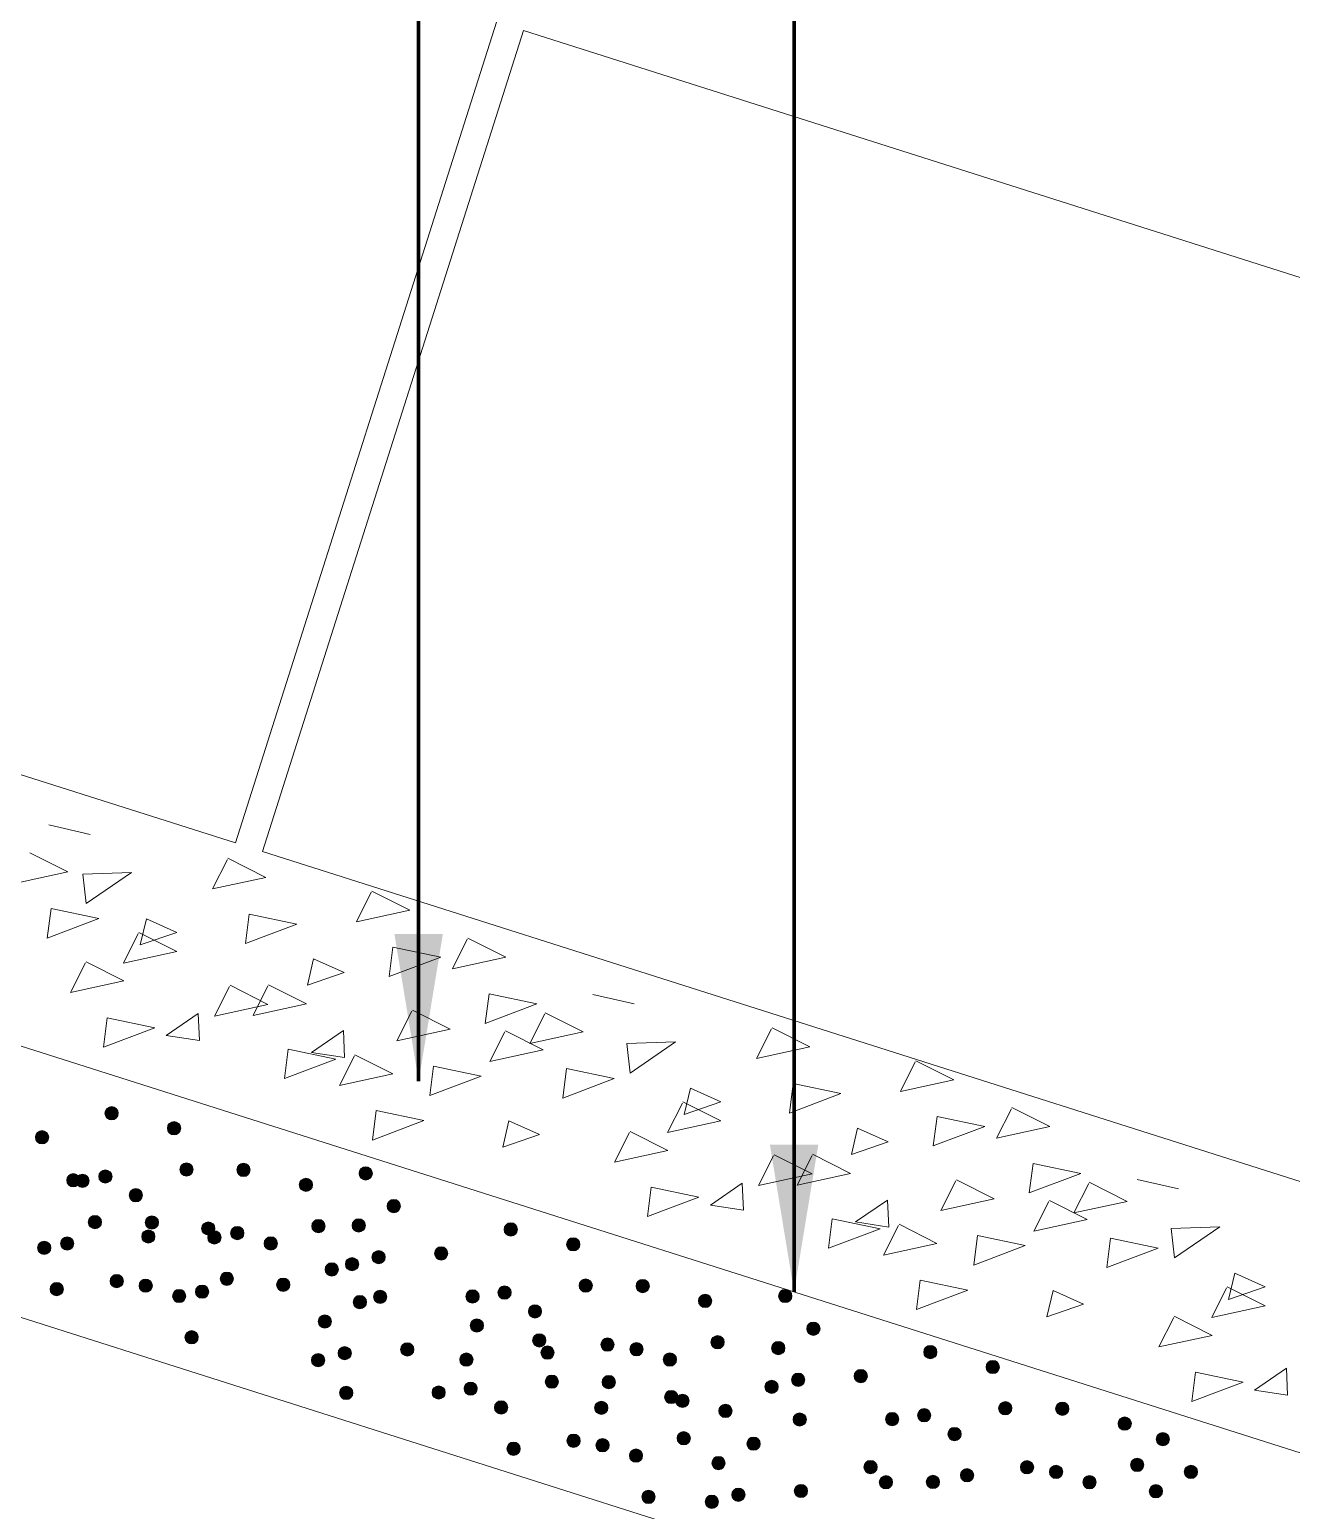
# Model space of a CAD drawing. Header units: inches. Extents: x 15 to 141071, y -30183 to 14738.
# Drawn here: x 70586.56 to 70592.56, y -9429.08 to -9422.04 of the extents above; entities that cross this region are included whole.
import ezdxf

# ---------------------------------------------------------------- set-up
doc = ezdxf.new("R2010")
doc.units = ezdxf.units.IN
doc.header["$MEASUREMENT"] = 0
doc.layers.add('LINE', color=7, linetype='Continuous')
doc.styles.get("Standard").update_dxf_attribs({"font": 'arial.ttf'})
doc.dimstyles.get("Standard").update_dxf_attribs({"dimtxt": 0.18, "dimasz": 0.18, "dimexe": 0.18, "dimexo": 0.0625, "dimgap": 0.09, "dimtad": 0, "dimtih": 1, "dimtoh": 1, "dimdec": 4, "dimzin": 0, "dimdsep": 46, "dimtxsty": 'Standard', "dimcen": 0.09, "dimadec": 0, "dimazin": 0, "dimtfac": 1, "dimtdec": 4, "dimtofl": 0, "dimtmove": 0, "dimatfit": 3, "dimfxl": 1, "dimtolj": 1, "dimtzin": 0, "dimarcsym": 0})

msp = doc.modelspace()

# ---------------------------------------------------------------- hatches: boundary and pattern name
at = {"layer": 'LINE', "lineweight": 20, "ltscale": 0.5}
for points in [[(70586.983217, -9427.201627, -1), (70586.923662, -9427.180352, -1)], [(70586.983217, -9427.201627, -1), (70586.923662, -9427.180352, -1)], [(70587.27993, -9427.272511, -1), (70587.220375, -9427.251235, -1)], [(70587.27993, -9427.272511, -1), (70587.220375, -9427.251235, -1)], [(70586.654249, -9427.302566, -1), (70586.591175, -9427.30715, -1)], [(70586.654249, -9427.302566, -1), (70586.591175, -9427.30715, -1)], [(70587.339316, -9427.468715, -1), (70587.279761, -9427.447439, -1)], [(70587.339316, -9427.468715, -1), (70587.279761, -9427.447439, -1)], [(70587.610139, -9427.470704, -1), (70587.550584, -9427.449428, -1)], [(70587.610139, -9427.470704, -1), (70587.550584, -9427.449428, -1)], [(70586.801625, -9427.520193, -1), (70586.74207, -9427.498918, -1)], [(70586.801625, -9427.520193, -1), (70586.74207, -9427.498918, -1)], [(70586.844619, -9427.522546, -1), (70586.785064, -9427.501271, -1)], [(70586.844619, -9427.522546, -1), (70586.785064, -9427.501271, -1)], [(70586.953769, -9427.501938, -1), (70586.894214, -9427.480662, -1)], [(70586.953769, -9427.501938, -1), (70586.894214, -9427.480662, -1)], [(70587.906851, -9427.541587, -1), (70587.847296, -9427.520311, -1)], [(70587.906851, -9427.541587, -1), (70587.847296, -9427.520311, -1)], [(70588.192503, -9427.474144, -1), (70588.129429, -9427.478727, -1)], [(70588.192503, -9427.474144, -1), (70588.129429, -9427.478727, -1)], [(70587.098337, -9427.591077, -1), (70587.038782, -9427.569801, -1)], [(70587.098337, -9427.591077, -1), (70587.038782, -9427.569801, -1)], [(70588.326059, -9427.629662, -1), (70588.262984, -9427.634245, -1)], [(70588.326059, -9427.629662, -1), (70588.262984, -9427.634245, -1)], [(70586.904005, -9427.718751, -1), (70586.844451, -9427.697475, -1)], [(70586.904005, -9427.718751, -1), (70586.844451, -9427.697475, -1)], [(70587.174828, -9427.720739, -1), (70587.115273, -9427.699463, -1)], [(70587.174828, -9427.720739, -1), (70587.115273, -9427.699463, -1)], [(70587.442838, -9427.749265, -1), (70587.383283, -9427.727989, -1)], [(70587.442838, -9427.749265, -1), (70587.383283, -9427.727989, -1)], [(70587.966238, -9427.737791, -1), (70587.906683, -9427.716515, -1)], [(70587.966238, -9427.737791, -1), (70587.906683, -9427.716515, -1)], [(70588.159457, -9427.721683, -1), (70588.096382, -9427.726267, -1)], [(70588.159457, -9427.721683, -1), (70588.096382, -9427.726267, -1)], [(70588.880309, -9427.753693, -1), (70588.820754, -9427.732418, -1)], [(70588.880309, -9427.753693, -1), (70588.820754, -9427.732418, -1)], [(70586.772176, -9427.820504, -1), (70586.712622, -9427.799228, -1)], [(70586.772176, -9427.820504, -1), (70586.712622, -9427.799228, -1)], [(70587.157724, -9427.787281, -1), (70587.098169, -9427.766005, -1)], [(70587.157724, -9427.787281, -1), (70587.098169, -9427.766005, -1)], [(70587.47154, -9427.791623, -1), (70587.411985, -9427.770347, -1)], [(70587.47154, -9427.791623, -1), (70587.411985, -9427.770347, -1)], [(70587.58069, -9427.771014, -1), (70587.521135, -9427.749738, -1)], [(70587.58069, -9427.771014, -1), (70587.521135, -9427.749738, -1)], [(70587.73955, -9427.820148, -1), (70587.679995, -9427.798872, -1)], [(70587.73955, -9427.820148, -1), (70587.679995, -9427.798872, -1)], [(70589.177021, -9427.824577, -1), (70589.117466, -9427.803301, -1)], [(70589.177021, -9427.824577, -1), (70589.117466, -9427.803301, -1)], [(70586.663026, -9427.841112, -1), (70586.603471, -9427.819837, -1)], [(70586.663026, -9427.841112, -1), (70586.603471, -9427.819837, -1)], [(70588.253957, -9427.872428, -1), (70588.190882, -9427.877012, -1)], [(70588.253957, -9427.872428, -1), (70588.190882, -9427.877012, -1)], [(70588.551341, -9427.854632, -1), (70588.488266, -9427.859216, -1)], [(70588.551341, -9427.854632, -1), (70588.488266, -9427.859216, -1)], [(70588.031356, -9427.930764, -1), (70587.968282, -9427.935347, -1)], [(70588.031356, -9427.930764, -1), (70587.968282, -9427.935347, -1)], [(70588.127637, -9427.90578, -1), (70588.064562, -9427.910363, -1)], [(70588.127637, -9427.90578, -1), (70588.064562, -9427.910363, -1)], [(70586.722413, -9428.037317, -1), (70586.662858, -9428.016041, -1)], [(70586.722413, -9428.037317, -1), (70586.662858, -9428.016041, -1)], [(70587.007527, -9427.9993, -1), (70586.947972, -9427.978024, -1)], [(70587.007527, -9427.9993, -1), (70586.947972, -9427.978024, -1)], [(70587.145379, -9428.02105, -1), (70587.085824, -9427.999774, -1)], [(70587.145379, -9428.02105, -1), (70587.085824, -9427.999774, -1)], [(70587.413389, -9428.049575, -1), (70587.353834, -9428.028299, -1)], [(70587.413389, -9428.049575, -1), (70587.353834, -9428.028299, -1)], [(70587.530927, -9427.987827, -1), (70587.471372, -9427.966551, -1)], [(70587.530927, -9427.987827, -1), (70587.471372, -9427.966551, -1)], [(70587.798937, -9428.016352, -1), (70587.739382, -9427.995076, -1)], [(70587.798937, -9428.016352, -1), (70587.739382, -9427.995076, -1)], [(70589.236408, -9428.020781, -1), (70589.176853, -9427.999505, -1)], [(70589.236408, -9428.020781, -1), (70589.176853, -9427.999505, -1)], [(70589.50723, -9428.02277, -1), (70589.447675, -9428.001494, -1)], [(70589.50723, -9428.02277, -1), (70589.447675, -9428.001494, -1)], [(70587.304239, -9428.070183, -1), (70587.244684, -9428.048908, -1)], [(70587.304239, -9428.070183, -1), (70587.244684, -9428.048908, -1)], [(70588.164912, -9428.086282, -1), (70588.101837, -9428.090865, -1)], [(70588.164912, -9428.086282, -1), (70588.101837, -9428.090865, -1)], [(70588.261193, -9428.061298, -1), (70588.198118, -9428.065881, -1)], [(70588.261193, -9428.061298, -1), (70588.198118, -9428.065881, -1)], [(70588.698716, -9428.072259, -1), (70588.639161, -9428.050984, -1)], [(70588.698716, -9428.072259, -1), (70588.639161, -9428.050984, -1)], [(70588.85086, -9428.054004, -1), (70588.791305, -9428.032728, -1)], [(70588.85086, -9428.054004, -1), (70588.791305, -9428.032728, -1)], [(70589.803942, -9428.093653, -1), (70589.744387, -9428.072377, -1)], [(70589.803942, -9428.093653, -1), (70589.744387, -9428.072377, -1)], [(70590.186522, -9428.057261, -1), (70590.123447, -9428.061844, -1)], [(70590.186522, -9428.057261, -1), (70590.123447, -9428.061844, -1)], [(70588.995428, -9428.143143, -1), (70588.935873, -9428.121867, -1)], [(70588.995428, -9428.143143, -1), (70588.935873, -9428.121867, -1)], [(70587.99831, -9428.178303, -1), (70587.935235, -9428.182887, -1)], [(70587.99831, -9428.178303, -1), (70587.935235, -9428.182887, -1)], [(70588.719162, -9428.210313, -1), (70588.659607, -9428.189038, -1)], [(70588.719162, -9428.210313, -1), (70588.659607, -9428.189038, -1)], [(70590.320078, -9428.212779, -1), (70590.257003, -9428.217362, -1)], [(70590.320078, -9428.212779, -1), (70590.257003, -9428.217362, -1)], [(70587.363626, -9428.266388, -1), (70587.304071, -9428.245112, -1)], [(70587.363626, -9428.266388, -1), (70587.304071, -9428.245112, -1)], [(70588.390194, -9428.311252, -1), (70588.327119, -9428.315836, -1)], [(70588.390194, -9428.311252, -1), (70588.327119, -9428.315836, -1)], [(70589.015874, -9428.281197, -1), (70588.956319, -9428.259921, -1)], [(70589.015874, -9428.281197, -1), (70588.956319, -9428.259921, -1)], [(70589.339929, -9428.301331, -1), (70589.280374, -9428.280055, -1)], [(70589.339929, -9428.301331, -1), (70589.280374, -9428.280055, -1)], [(70589.477781, -9428.32308, -1), (70589.418227, -9428.301804, -1)], [(70589.477781, -9428.32308, -1), (70589.418227, -9428.301804, -1)], [(70589.863329, -9428.289857, -1), (70589.803774, -9428.268581, -1)], [(70589.863329, -9428.289857, -1), (70589.803774, -9428.268581, -1)], [(70590.153476, -9428.3048, -1), (70590.090401, -9428.309384, -1)], [(70590.153476, -9428.3048, -1), (70590.090401, -9428.309384, -1)], [(70587.96649, -9428.3624, -1), (70587.903415, -9428.366983, -1)], [(70587.96649, -9428.3624, -1), (70587.903415, -9428.366983, -1)], [(70588.09281, -9428.329048, -1), (70588.029735, -9428.333632, -1)], [(70588.09281, -9428.329048, -1), (70588.029735, -9428.333632, -1)], [(70588.669268, -9428.37257, -1), (70588.609713, -9428.351294, -1)], [(70588.669268, -9428.37257, -1), (70588.609713, -9428.351294, -1)], [(70589.054815, -9428.339347, -1), (70588.99526, -9428.318071, -1)], [(70589.054815, -9428.339347, -1), (70588.99526, -9428.318071, -1)], [(70589.636641, -9428.372214, -1), (70589.577086, -9428.350938, -1)], [(70589.636641, -9428.372214, -1), (70589.577086, -9428.350938, -1)], [(70590.874327, -9428.33681, -1), (70590.814773, -9428.315535, -1)], [(70590.874327, -9428.33681, -1), (70590.814773, -9428.315535, -1)], [(70590.247976, -9428.455545, -1), (70590.184901, -9428.460129, -1)], [(70590.247976, -9428.455545, -1), (70590.184901, -9428.460129, -1)], [(70590.545359, -9428.437749, -1), (70590.482285, -9428.442333, -1)], [(70590.545359, -9428.437749, -1), (70590.482285, -9428.442333, -1)], [(70591.17104, -9428.407694, -1), (70591.111485, -9428.386418, -1)], [(70591.17104, -9428.407694, -1), (70591.111485, -9428.386418, -1)], [(70588.100046, -9428.517918, -1), (70588.036971, -9428.522501, -1)], [(70588.100046, -9428.517918, -1), (70588.036971, -9428.522501, -1)], [(70588.537569, -9428.52888, -1), (70588.478014, -9428.507604, -1)], [(70588.537569, -9428.52888, -1), (70588.478014, -9428.507604, -1)], [(70588.689713, -9428.510624, -1), (70588.630158, -9428.489348, -1)], [(70588.689713, -9428.510624, -1), (70588.630158, -9428.489348, -1)], [(70589.075261, -9428.477401, -1), (70589.015706, -9428.456125, -1)], [(70589.075261, -9428.477401, -1), (70589.015706, -9428.456125, -1)], [(70589.346083, -9428.47939, -1), (70589.286528, -9428.458114, -1)], [(70589.346083, -9428.47939, -1), (70589.286528, -9428.458114, -1)], [(70590.121656, -9428.488897, -1), (70590.058581, -9428.49348, -1)], [(70590.121656, -9428.488897, -1), (70590.058581, -9428.49348, -1)], [(70588.834281, -9428.599763, -1), (70588.774727, -9428.578487, -1)], [(70588.834281, -9428.599763, -1), (70588.774727, -9428.578487, -1)], [(70589.310481, -9428.601641, -1), (70589.250926, -9428.580365, -1)], [(70589.310481, -9428.601641, -1), (70589.250926, -9428.580365, -1)], [(70589.642795, -9428.550273, -1), (70589.58324, -9428.528997, -1)], [(70589.642795, -9428.550273, -1), (70589.58324, -9428.528997, -1)], [(70589.696028, -9428.568418, -1), (70589.636473, -9428.547142, -1)], [(70589.696028, -9428.568418, -1), (70589.636473, -9428.547142, -1)], [(70591.230426, -9428.603898, -1), (70591.170872, -9428.582622, -1)], [(70591.230426, -9428.603898, -1), (70591.170872, -9428.582622, -1)], [(70591.501249, -9428.605887, -1), (70591.441694, -9428.584611, -1)], [(70591.501249, -9428.605887, -1), (70591.441694, -9428.584611, -1)], [(70589.902324, -9428.603672, -1), (70589.83925, -9428.608256, -1)], [(70589.902324, -9428.603672, -1), (70589.83925, -9428.608256, -1)], [(70590.255211, -9428.644415, -1), (70590.192137, -9428.648998, -1)], [(70590.255211, -9428.644415, -1), (70590.192137, -9428.648998, -1)], [(70590.692735, -9428.655376, -1), (70590.63318, -9428.634101, -1)], [(70590.692735, -9428.655376, -1), (70590.63318, -9428.634101, -1)], [(70590.844879, -9428.637121, -1), (70590.785324, -9428.615845, -1)], [(70590.844879, -9428.637121, -1), (70590.785324, -9428.615845, -1)], [(70591.797961, -9428.67677, -1), (70591.738406, -9428.655494, -1)], [(70591.797961, -9428.67677, -1), (70591.738406, -9428.655494, -1)], [(70589.702182, -9428.746477, -1), (70589.642627, -9428.725202, -1)], [(70589.702182, -9428.746477, -1), (70589.642627, -9428.725202, -1)], [(70590.989447, -9428.72626, -1), (70590.929892, -9428.704984, -1)], [(70590.989447, -9428.72626, -1), (70590.929892, -9428.704984, -1)], [(70591.98108, -9428.737917, -1), (70591.918005, -9428.742501, -1)], [(70591.98108, -9428.737917, -1), (70591.918005, -9428.742501, -1)], [(70588.893668, -9428.795967, -1), (70588.834113, -9428.774691, -1)], [(70588.893668, -9428.795967, -1), (70588.834113, -9428.774691, -1)], [(70589.178782, -9428.757951, -1), (70589.119227, -9428.736675, -1)], [(70589.178782, -9428.757951, -1), (70589.119227, -9428.736675, -1)], [(70589.316635, -9428.7797, -1), (70589.25708, -9428.758424, -1)], [(70589.316635, -9428.7797, -1), (70589.25708, -9428.758424, -1)], [(70590.03588, -9428.75919, -1), (70589.972805, -9428.763774, -1)], [(70590.03588, -9428.75919, -1), (70589.972805, -9428.763774, -1)], [(70589.475494, -9428.828834, -1), (70589.415939, -9428.807558, -1)], [(70589.475494, -9428.828834, -1), (70589.415939, -9428.807558, -1)], [(70589.869278, -9428.851212, -1), (70589.806203, -9428.855795, -1)], [(70589.869278, -9428.851212, -1), (70589.806203, -9428.855795, -1)], [(70590.59013, -9428.883222, -1), (70590.530575, -9428.861946, -1)], [(70590.59013, -9428.883222, -1), (70590.530575, -9428.861946, -1)], [(70591.333948, -9428.884448, -1), (70591.274393, -9428.863172, -1)], [(70591.333948, -9428.884448, -1), (70591.274393, -9428.863172, -1)], [(70591.857348, -9428.872974, -1), (70591.797793, -9428.851698, -1)], [(70591.857348, -9428.872974, -1), (70591.797793, -9428.851698, -1)], [(70590.663286, -9428.955687, -1), (70590.603732, -9428.934411, -1)], [(70590.663286, -9428.955687, -1), (70590.603732, -9428.934411, -1)], [(70590.886842, -9428.954105, -1), (70590.827287, -9428.93283, -1)], [(70590.886842, -9428.954105, -1), (70590.827287, -9428.93283, -1)], [(70591.048834, -9428.922464, -1), (70590.989279, -9428.901188, -1)], [(70591.048834, -9428.922464, -1), (70590.989279, -9428.901188, -1)], [(70591.4718, -9428.906197, -1), (70591.412246, -9428.884921, -1)], [(70591.4718, -9428.906197, -1), (70591.412246, -9428.884921, -1)], [(70591.63066, -9428.955331, -1), (70591.571105, -9428.934055, -1)], [(70591.63066, -9428.955331, -1), (70591.571105, -9428.934055, -1)], [(70592.114636, -9428.893435, -1), (70592.051561, -9428.898019, -1)], [(70592.114636, -9428.893435, -1), (70592.051561, -9428.898019, -1)], [(70589.534881, -9429.025038, -1), (70589.475326, -9429.003762, -1)], [(70589.534881, -9429.025038, -1), (70589.475326, -9429.003762, -1)], [(70589.963778, -9429.001957, -1), (70589.900703, -9429.006541, -1)], [(70589.963778, -9429.001957, -1), (70589.900703, -9429.006541, -1)], [(70590.261162, -9428.984161, -1), (70590.198087, -9428.988744, -1)], [(70590.261162, -9428.984161, -1), (70590.198087, -9428.988744, -1)], [(70591.948034, -9428.985457, -1), (70591.884959, -9428.99004, -1)], [(70591.948034, -9428.985457, -1), (70591.884959, -9428.99004, -1)], [(70589.837458, -9429.035309, -1), (70589.774383, -9429.039892, -1)], [(70589.837458, -9429.035309, -1), (70589.774383, -9429.039892, -1)]]:
    msp.add_hatch(color=7, dxfattribs=at).paths.add_polyline_path(points)

# ---------------------------------------------------------------- linework, layer by layer
at = {"layer": 'LINE', "color": 7, "lineweight": 20, "ltscale": 0.5}
for p, q in [((70588.782758, -9422.003335), (70587.54158, -9425.905357)), ((70588.782758, -9422.003335), (70587.54158, -9425.905357)), ((70588.911258, -9422.044209), (70587.67008, -9425.946231)), ((70588.911258, -9422.044209), (70587.67008, -9425.946231)), ((70594.727958, -9423.894419), (70588.911258, -9422.044209)), ((70594.727958, -9423.894419), (70588.911258, -9422.044209)), ((70587.54158, -9425.905357), (70584.227189, -9424.851096)), ((70587.54158, -9425.905357), (70584.227189, -9424.851096)), ((70586.851739, -9425.864884), (70586.655137, -9425.820036)), ((70586.851739, -9425.864884), (70586.655137, -9425.820036)), ((70586.745312, -9426.04316), (70586.565164, -9425.952549)), ((70586.745312, -9426.04316), (70586.565164, -9425.952549)), ((70593.48678, -9427.796441), (70587.67008, -9425.946231)), ((70593.48678, -9427.796441), (70587.67008, -9425.946231)), ((70600.877582, -9431.437346), (70583.896307, -9426.035843)), ((70600.877582, -9431.437346), (70583.896307, -9426.035843)), ((70587.503939, -9425.983974), (70587.433184, -9426.124646)), ((70587.503939, -9425.983974), (70587.433184, -9426.124646)), ((70587.686758, -9426.069274), (70587.50661, -9425.978663)), ((70587.686758, -9426.069274), (70587.50661, -9425.978663)), ((70586.491739, -9426.098531), (70586.745312, -9426.04316)), ((70586.491739, -9426.098531), (70586.745312, -9426.04316)), ((70586.816408, -9426.053797), (70587.048143, -9426.045622)), ((70586.816408, -9426.053797), (70587.048143, -9426.045622)), ((70586.832572, -9426.193815), (70586.816408, -9426.053797)), ((70586.832572, -9426.193815), (70586.816408, -9426.053797)), ((70587.048143, -9426.045622), (70586.832572, -9426.193815)), ((70587.048143, -9426.045622), (70586.832572, -9426.193815)), ((70587.433184, -9426.124646), (70587.686758, -9426.069274)), ((70587.433184, -9426.124646), (70587.686758, -9426.069274)), ((70588.187349, -9426.140454), (70588.116594, -9426.281126)), ((70588.187349, -9426.140454), (70588.116594, -9426.281126)), ((70588.370168, -9426.225755), (70588.19002, -9426.135144)), ((70588.370168, -9426.225755), (70588.19002, -9426.135144)), ((70586.647957, -9426.357937), (70586.665783, -9426.218121)), ((70586.647957, -9426.357937), (70586.665783, -9426.218121)), ((70586.665783, -9426.218121), (70586.892737, -9426.265661)), ((70586.665783, -9426.218121), (70586.892737, -9426.265661)), ((70587.589403, -9426.384051), (70587.607229, -9426.244235)), ((70587.589403, -9426.384051), (70587.607229, -9426.244235)), ((70587.607229, -9426.244235), (70587.834183, -9426.291775)), ((70587.607229, -9426.244235), (70587.834183, -9426.291775)), ((70588.116594, -9426.281126), (70588.370168, -9426.225755)), ((70588.116594, -9426.281126), (70588.370168, -9426.225755)), ((70586.892737, -9426.265661), (70586.647957, -9426.357937)), ((70586.892737, -9426.265661), (70586.647957, -9426.357937)), ((70587.089574, -9426.390855), (70587.118751, -9426.265828)), ((70587.089574, -9426.390855), (70587.118751, -9426.265828)), ((70587.118751, -9426.265828), (70587.263686, -9426.331136)), ((70587.118751, -9426.265828), (70587.263686, -9426.331136)), ((70587.834183, -9426.291775), (70587.589403, -9426.384051)), ((70587.834183, -9426.291775), (70587.589403, -9426.384051)), ((70587.080458, -9426.336161), (70587.009703, -9426.476833)), ((70587.080458, -9426.336161), (70587.009703, -9426.476833)), ((70587.263277, -9426.421461), (70587.083129, -9426.330851)), ((70587.263277, -9426.421461), (70587.083129, -9426.330851)), ((70587.263686, -9426.331136), (70587.089574, -9426.390855)), ((70587.263686, -9426.331136), (70587.089574, -9426.390855)), ((70588.643888, -9426.363269), (70588.573133, -9426.503941)), ((70588.643888, -9426.363269), (70588.573133, -9426.503941)), ((70588.826707, -9426.448569), (70588.646559, -9426.357959)), ((70588.826707, -9426.448569), (70588.646559, -9426.357959)), ((70587.009703, -9426.476833), (70587.263277, -9426.421461)), ((70587.009703, -9426.476833), (70587.263277, -9426.421461)), ((70587.884208, -9426.581239), (70587.913384, -9426.456212)), ((70587.884208, -9426.581239), (70587.913384, -9426.456212)), ((70587.913384, -9426.456212), (70588.058319, -9426.52152)), ((70587.913384, -9426.456212), (70588.058319, -9426.52152)), ((70588.272813, -9426.540532), (70588.290639, -9426.400716)), ((70588.272813, -9426.540532), (70588.290639, -9426.400716)), ((70588.517593, -9426.448256), (70588.272813, -9426.540532)), ((70588.517593, -9426.448256), (70588.272813, -9426.540532)), ((70588.290639, -9426.400716), (70588.517593, -9426.448256)), ((70588.290639, -9426.400716), (70588.517593, -9426.448256)), ((70588.573133, -9426.503941), (70588.826707, -9426.448569)), ((70588.573133, -9426.503941), (70588.826707, -9426.448569)), ((70586.829187, -9426.476262), (70586.758433, -9426.616934)), ((70586.829187, -9426.476262), (70586.758433, -9426.616934)), ((70587.012007, -9426.561562), (70586.831858, -9426.470952)), ((70587.012007, -9426.561562), (70586.831858, -9426.470952)), ((70588.058319, -9426.52152), (70587.884208, -9426.581239)), ((70588.058319, -9426.52152), (70587.884208, -9426.581239)), ((70586.758433, -9426.616934), (70587.012007, -9426.561562)), ((70586.758433, -9426.616934), (70587.012007, -9426.561562)), ((70587.513711, -9426.587868), (70587.442957, -9426.72854)), ((70587.513711, -9426.587868), (70587.442957, -9426.72854)), ((70587.696531, -9426.673168), (70587.516382, -9426.582558)), ((70587.696531, -9426.673168), (70587.516382, -9426.582558)), ((70587.696542, -9426.585367), (70587.625787, -9426.726039)), ((70587.696542, -9426.585367), (70587.625787, -9426.726039)), ((70587.879361, -9426.670668), (70587.699213, -9426.580057)), ((70587.879361, -9426.670668), (70587.699213, -9426.580057)), ((70588.729352, -9426.763347), (70588.747178, -9426.62353)), ((70588.729352, -9426.763347), (70588.747178, -9426.62353)), ((70588.747178, -9426.62353), (70588.974132, -9426.67107)), ((70588.747178, -9426.62353), (70588.974132, -9426.67107)), ((70589.437344, -9426.670729), (70589.240742, -9426.62588)), ((70589.437344, -9426.670729), (70589.240742, -9426.62588)), ((70586.914651, -9426.876339), (70586.932478, -9426.736523)), ((70586.914651, -9426.876339), (70586.932478, -9426.736523)), ((70586.932478, -9426.736523), (70587.159431, -9426.784063)), ((70586.932478, -9426.736523), (70587.159431, -9426.784063)), ((70587.213348, -9426.821564), (70587.364999, -9426.717241)), ((70587.213348, -9426.821564), (70587.364999, -9426.717241)), ((70587.364999, -9426.717241), (70587.370503, -9426.845509)), ((70587.364999, -9426.717241), (70587.370503, -9426.845509)), ((70587.442957, -9426.72854), (70587.696531, -9426.673168)), ((70587.442957, -9426.72854), (70587.696531, -9426.673168)), ((70587.625787, -9426.726039), (70587.879361, -9426.670668)), ((70587.625787, -9426.726039), (70587.879361, -9426.670668)), ((70588.380059, -9426.706225), (70588.309304, -9426.846897)), ((70588.380059, -9426.706225), (70588.309304, -9426.846897)), ((70588.562878, -9426.791525), (70588.38273, -9426.700915)), ((70588.562878, -9426.791525), (70588.38273, -9426.700915)), ((70588.974132, -9426.67107), (70588.729352, -9426.763347)), ((70588.974132, -9426.67107), (70588.729352, -9426.763347)), ((70589.011719, -9426.718397), (70588.940964, -9426.859069)), ((70589.011719, -9426.718397), (70588.940964, -9426.859069)), ((70589.194538, -9426.803697), (70589.014389, -9426.713087)), ((70589.194538, -9426.803697), (70589.014389, -9426.713087)), ((70587.159431, -9426.784063), (70586.914651, -9426.876339)), ((70587.159431, -9426.784063), (70586.914651, -9426.876339)), ((70587.903795, -9426.901857), (70588.055446, -9426.797534)), ((70587.903795, -9426.901857), (70588.055446, -9426.797534)), ((70588.055446, -9426.797534), (70588.06095, -9426.925802)), ((70588.055446, -9426.797534), (70588.06095, -9426.925802)), ((70588.309304, -9426.846897), (70588.562878, -9426.791525)), ((70588.309304, -9426.846897), (70588.562878, -9426.791525)), ((70588.822208, -9426.804203), (70588.751453, -9426.944875)), ((70588.822208, -9426.804203), (70588.751453, -9426.944875)), ((70589.005027, -9426.889503), (70588.824879, -9426.798893)), ((70589.005027, -9426.889503), (70588.824879, -9426.798893)), ((70588.940964, -9426.859069), (70589.194538, -9426.803697)), ((70588.940964, -9426.859069), (70589.194538, -9426.803697)), ((70590.089544, -9426.789818), (70590.01879, -9426.93049)), ((70590.089544, -9426.789818), (70590.01879, -9426.93049)), ((70590.272364, -9426.875118), (70590.092215, -9426.784508)), ((70590.272364, -9426.875118), (70590.092215, -9426.784508)), ((70587.370503, -9426.845509), (70587.213348, -9426.821564)), ((70587.370503, -9426.845509), (70587.213348, -9426.821564)), ((70589.402013, -9426.859641), (70589.633748, -9426.851466)), ((70589.402013, -9426.859641), (70589.633748, -9426.851466)), ((70589.418177, -9426.99966), (70589.402013, -9426.859641)), ((70589.418177, -9426.99966), (70589.402013, -9426.859641)), ((70589.633748, -9426.851466), (70589.418177, -9426.99966)), ((70589.633748, -9426.851466), (70589.418177, -9426.99966)), ((70590.01879, -9426.93049), (70590.272364, -9426.875118)), ((70590.01879, -9426.93049), (70590.272364, -9426.875118)), ((70587.775076, -9427.02601), (70587.792902, -9426.886193)), ((70587.775076, -9427.02601), (70587.792902, -9426.886193)), ((70588.019856, -9426.933733), (70587.775076, -9427.02601)), ((70588.019856, -9426.933733), (70587.775076, -9427.02601)), ((70587.792902, -9426.886193), (70588.019856, -9426.933733)), ((70587.792902, -9426.886193), (70588.019856, -9426.933733)), ((70588.06095, -9426.925802), (70587.903795, -9426.901857)), ((70588.06095, -9426.925802), (70587.903795, -9426.901857)), ((70588.107469, -9426.91808), (70588.036715, -9427.058752)), ((70588.107469, -9426.91808), (70588.036715, -9427.058752)), ((70588.290289, -9427.00338), (70588.11014, -9426.91277)), ((70588.290289, -9427.00338), (70588.11014, -9426.91277)), ((70588.751453, -9426.944875), (70589.005027, -9426.889503)), ((70588.751453, -9426.944875), (70589.005027, -9426.889503)), ((70590.772954, -9426.946299), (70590.7022, -9427.086971)), ((70590.772954, -9426.946299), (70590.7022, -9427.086971)), ((70590.955774, -9427.031599), (70590.775625, -9426.940988)), ((70590.955774, -9427.031599), (70590.775625, -9426.940988)), ((70588.036715, -9427.058752), (70588.290289, -9427.00338)), ((70588.036715, -9427.058752), (70588.290289, -9427.00338)), ((70588.465523, -9427.106303), (70588.483349, -9426.966486)), ((70588.465523, -9427.106303), (70588.483349, -9426.966486)), ((70588.710303, -9427.014026), (70588.465523, -9427.106303)), ((70588.710303, -9427.014026), (70588.465523, -9427.106303)), ((70588.483349, -9426.966486), (70588.710303, -9427.014026)), ((70588.483349, -9426.966486), (70588.710303, -9427.014026)), ((70589.097183, -9427.118475), (70589.115009, -9426.978659)), ((70589.097183, -9427.118475), (70589.115009, -9426.978659)), ((70589.115009, -9426.978659), (70589.341963, -9427.026198)), ((70589.115009, -9426.978659), (70589.341963, -9427.026198)), ((70589.341963, -9427.026198), (70589.097183, -9427.118475)), ((70589.341963, -9427.026198), (70589.097183, -9427.118475)), ((70589.675179, -9427.196699), (70589.704356, -9427.071672)), ((70589.675179, -9427.196699), (70589.704356, -9427.071672)), ((70589.704356, -9427.071672), (70589.849291, -9427.13698)), ((70589.704356, -9427.071672), (70589.849291, -9427.13698)), ((70590.175008, -9427.189895), (70590.192835, -9427.050079)), ((70590.175008, -9427.189895), (70590.192835, -9427.050079)), ((70590.192835, -9427.050079), (70590.419788, -9427.097619)), ((70590.192835, -9427.050079), (70590.419788, -9427.097619)), ((70590.7022, -9427.086971), (70590.955774, -9427.031599)), ((70590.7022, -9427.086971), (70590.955774, -9427.031599)), ((70589.666063, -9427.142005), (70589.595309, -9427.282677)), ((70589.666063, -9427.142005), (70589.595309, -9427.282677)), ((70589.848883, -9427.227305), (70589.668734, -9427.136695)), ((70589.848883, -9427.227305), (70589.668734, -9427.136695)), ((70589.849291, -9427.13698), (70589.675179, -9427.196699)), ((70589.849291, -9427.13698), (70589.675179, -9427.196699)), ((70590.419788, -9427.097619), (70590.175008, -9427.189895)), ((70590.419788, -9427.097619), (70590.175008, -9427.189895)), ((70600.516215, -9432.612396), (70583.53494, -9427.210892)), ((70600.516215, -9432.612396), (70583.53494, -9427.210892)), ((70588.192933, -9427.318158), (70588.21076, -9427.178342)), ((70588.192933, -9427.318158), (70588.21076, -9427.178342)), ((70588.437713, -9427.225881), (70588.192933, -9427.318158)), ((70588.437713, -9427.225881), (70588.192933, -9427.318158)), ((70588.21076, -9427.178342), (70588.437713, -9427.225881)), ((70588.21076, -9427.178342), (70588.437713, -9427.225881)), ((70588.81274, -9427.351907), (70588.841917, -9427.226881)), ((70588.81274, -9427.351907), (70588.841917, -9427.226881)), ((70588.841917, -9427.226881), (70588.986852, -9427.292189)), ((70588.841917, -9427.226881), (70588.986852, -9427.292189)), ((70589.595309, -9427.282677), (70589.848883, -9427.227305)), ((70589.595309, -9427.282677), (70589.848883, -9427.227305)), ((70590.858418, -9427.346376), (70590.876245, -9427.20656)), ((70590.858418, -9427.346376), (70590.876245, -9427.20656)), ((70590.876245, -9427.20656), (70591.103198, -9427.2541)), ((70590.876245, -9427.20656), (70591.103198, -9427.2541)), ((70591.229493, -9427.169113), (70591.158739, -9427.309785)), ((70591.229493, -9427.169113), (70591.158739, -9427.309785)), ((70591.412313, -9427.254413), (70591.232164, -9427.163803)), ((70591.412313, -9427.254413), (70591.232164, -9427.163803)), ((70588.986852, -9427.292189), (70588.81274, -9427.351907)), ((70588.986852, -9427.292189), (70588.81274, -9427.351907)), ((70589.414793, -9427.282106), (70589.344038, -9427.422778)), ((70589.414793, -9427.282106), (70589.344038, -9427.422778)), ((70589.597612, -9427.367406), (70589.417463, -9427.276796)), ((70589.597612, -9427.367406), (70589.417463, -9427.276796)), ((70590.469813, -9427.387083), (70590.49899, -9427.262056)), ((70590.469813, -9427.387083), (70590.49899, -9427.262056)), ((70590.49899, -9427.262056), (70590.643925, -9427.327365)), ((70590.49899, -9427.262056), (70590.643925, -9427.327365)), ((70591.103198, -9427.2541), (70590.858418, -9427.346376)), ((70591.103198, -9427.2541), (70590.858418, -9427.346376)), ((70591.158739, -9427.309785), (70591.412313, -9427.254413)), ((70591.158739, -9427.309785), (70591.412313, -9427.254413)), ((70589.344038, -9427.422778), (70589.597612, -9427.367406)), ((70589.344038, -9427.422778), (70589.597612, -9427.367406)), ((70590.643925, -9427.327365), (70590.469813, -9427.387083)), ((70590.643925, -9427.327365), (70590.469813, -9427.387083)), ((70590.099316, -9427.393712), (70590.028562, -9427.534384)), ((70590.099316, -9427.393712), (70590.028562, -9427.534384)), ((70590.282136, -9427.479012), (70590.101987, -9427.388402)), ((70590.282136, -9427.479012), (70590.101987, -9427.388402)), ((70590.282147, -9427.391211), (70590.211393, -9427.531883)), ((70590.282147, -9427.391211), (70590.211393, -9427.531883)), ((70590.464967, -9427.476512), (70590.284818, -9427.385901)), ((70590.464967, -9427.476512), (70590.284818, -9427.385901)), ((70591.314957, -9427.569191), (70591.332784, -9427.429374)), ((70591.314957, -9427.569191), (70591.332784, -9427.429374)), ((70591.332784, -9427.429374), (70591.559737, -9427.476914)), ((70591.332784, -9427.429374), (70591.559737, -9427.476914)), ((70590.028562, -9427.534384), (70590.282136, -9427.479012)), ((70590.028562, -9427.534384), (70590.282136, -9427.479012)), ((70590.211393, -9427.531883), (70590.464967, -9427.476512)), ((70590.211393, -9427.531883), (70590.464967, -9427.476512)), ((70590.965664, -9427.512069), (70590.89491, -9427.652741)), ((70590.965664, -9427.512069), (70590.89491, -9427.652741)), ((70591.148484, -9427.597369), (70590.968335, -9427.506759)), ((70591.148484, -9427.597369), (70590.968335, -9427.506759)), ((70591.559737, -9427.476914), (70591.314957, -9427.569191)), ((70591.559737, -9427.476914), (70591.314957, -9427.569191)), ((70592.023921, -9427.549854), (70591.827319, -9427.505006)), ((70592.023921, -9427.549854), (70591.827319, -9427.505006)), ((70589.500257, -9427.682183), (70589.518083, -9427.542367)), ((70589.500257, -9427.682183), (70589.518083, -9427.542367)), ((70589.518083, -9427.542367), (70589.745036, -9427.589907)), ((70589.518083, -9427.542367), (70589.745036, -9427.589907)), ((70589.798953, -9427.627408), (70589.950604, -9427.523085)), ((70589.798953, -9427.627408), (70589.950604, -9427.523085)), ((70589.950604, -9427.523085), (70589.956109, -9427.651353)), ((70589.950604, -9427.523085), (70589.956109, -9427.651353)), ((70591.597324, -9427.524241), (70591.526569, -9427.664913)), ((70591.597324, -9427.524241), (70591.526569, -9427.664913)), ((70591.780143, -9427.609541), (70591.599995, -9427.518931)), ((70591.780143, -9427.609541), (70591.599995, -9427.518931)), ((70589.745036, -9427.589907), (70589.500257, -9427.682183)), ((70589.745036, -9427.589907), (70589.500257, -9427.682183)), ((70589.956109, -9427.651353), (70589.798953, -9427.627408)), ((70589.956109, -9427.651353), (70589.798953, -9427.627408)), ((70590.4894, -9427.707701), (70590.641051, -9427.603378)), ((70590.4894, -9427.707701), (70590.641051, -9427.603378)), ((70590.641051, -9427.603378), (70590.646556, -9427.731646)), ((70590.641051, -9427.603378), (70590.646556, -9427.731646)), ((70590.89491, -9427.652741), (70591.148484, -9427.597369)), ((70590.89491, -9427.652741), (70591.148484, -9427.597369)), ((70591.407813, -9427.610047), (70591.337059, -9427.750719)), ((70591.407813, -9427.610047), (70591.337059, -9427.750719)), ((70591.590633, -9427.695347), (70591.410484, -9427.604737)), ((70591.590633, -9427.695347), (70591.410484, -9427.604737)), ((70591.526569, -9427.664913), (70591.780143, -9427.609541)), ((70591.526569, -9427.664913), (70591.780143, -9427.609541)), ((70590.360681, -9427.831854), (70590.378508, -9427.692038)), ((70590.360681, -9427.831854), (70590.378508, -9427.692038)), ((70590.378508, -9427.692038), (70590.605461, -9427.739577)), ((70590.378508, -9427.692038), (70590.605461, -9427.739577)), ((70590.646556, -9427.731646), (70590.4894, -9427.707701)), ((70590.646556, -9427.731646), (70590.4894, -9427.707701)), ((70590.693075, -9427.723924), (70590.62232, -9427.864596)), ((70590.693075, -9427.723924), (70590.62232, -9427.864596)), ((70590.875894, -9427.809224), (70590.695746, -9427.718614)), ((70590.875894, -9427.809224), (70590.695746, -9427.718614)), ((70591.337059, -9427.750719), (70591.590633, -9427.695347)), ((70591.337059, -9427.750719), (70591.590633, -9427.695347)), ((70590.605461, -9427.739577), (70590.360681, -9427.831854)), ((70590.605461, -9427.739577), (70590.360681, -9427.831854)), ((70591.051128, -9427.912147), (70591.068955, -9427.77233)), ((70591.051128, -9427.912147), (70591.068955, -9427.77233)), ((70591.068955, -9427.77233), (70591.295908, -9427.81987)), ((70591.068955, -9427.77233), (70591.295908, -9427.81987)), ((70591.682788, -9427.924319), (70591.700614, -9427.784503)), ((70591.682788, -9427.924319), (70591.700614, -9427.784503)), ((70591.700614, -9427.784503), (70591.927568, -9427.832042)), ((70591.700614, -9427.784503), (70591.927568, -9427.832042)), ((70591.98859, -9427.738767), (70592.220325, -9427.730592)), ((70591.98859, -9427.738767), (70592.220325, -9427.730592)), ((70592.004754, -9427.878785), (70591.98859, -9427.738767)), ((70592.004754, -9427.878785), (70591.98859, -9427.738767)), ((70592.220325, -9427.730592), (70592.004754, -9427.878785)), ((70592.220325, -9427.730592), (70592.004754, -9427.878785)), ((70590.62232, -9427.864596), (70590.875894, -9427.809224)), ((70590.62232, -9427.864596), (70590.875894, -9427.809224)), ((70591.295908, -9427.81987), (70591.051128, -9427.912147)), ((70591.295908, -9427.81987), (70591.051128, -9427.912147)), ((70591.927568, -9427.832042), (70591.682788, -9427.924319)), ((70591.927568, -9427.832042), (70591.682788, -9427.924319)), ((70590.778539, -9428.124002), (70590.796365, -9427.984186)), ((70590.778539, -9428.124002), (70590.796365, -9427.984186)), ((70590.796365, -9427.984186), (70591.023319, -9428.031725)), ((70590.796365, -9427.984186), (70591.023319, -9428.031725)), ((70592.261755, -9428.075825), (70592.290932, -9427.950798)), ((70592.261755, -9428.075825), (70592.290932, -9427.950798)), ((70592.290932, -9427.950798), (70592.435867, -9428.016106)), ((70592.290932, -9427.950798), (70592.435867, -9428.016106)), ((70591.023319, -9428.031725), (70590.778539, -9428.124002)), ((70591.023319, -9428.031725), (70590.778539, -9428.124002)), ((70591.398346, -9428.157752), (70591.427523, -9428.032725)), ((70591.398346, -9428.157752), (70591.427523, -9428.032725)), ((70591.427523, -9428.032725), (70591.572457, -9428.098033)), ((70591.427523, -9428.032725), (70591.572457, -9428.098033)), ((70592.25264, -9428.021131), (70592.181885, -9428.161803)), ((70592.25264, -9428.021131), (70592.181885, -9428.161803)), ((70592.435459, -9428.106431), (70592.25531, -9428.015821)), ((70592.435459, -9428.106431), (70592.25531, -9428.015821)), ((70592.435867, -9428.016106), (70592.261755, -9428.075825)), ((70592.435867, -9428.016106), (70592.261755, -9428.075825)), ((70591.572457, -9428.098033), (70591.398346, -9428.157752)), ((70591.572457, -9428.098033), (70591.398346, -9428.157752)), ((70592.181885, -9428.161803), (70592.435459, -9428.106431)), ((70592.181885, -9428.161803), (70592.435459, -9428.106431)), ((70592.001369, -9428.161232), (70591.930614, -9428.301904)), ((70592.001369, -9428.161232), (70591.930614, -9428.301904)), ((70592.184188, -9428.246532), (70592.00404, -9428.155921)), ((70592.184188, -9428.246532), (70592.00404, -9428.155921)), ((70591.930614, -9428.301904), (70592.184188, -9428.246532)), ((70591.930614, -9428.301904), (70592.184188, -9428.246532)), ((70592.086833, -9428.561309), (70592.104659, -9428.421493)), ((70592.086833, -9428.561309), (70592.104659, -9428.421493)), ((70592.104659, -9428.421493), (70592.331613, -9428.469033)), ((70592.104659, -9428.421493), (70592.331613, -9428.469033)), ((70592.385529, -9428.506534), (70592.53718, -9428.402211)), ((70592.385529, -9428.506534), (70592.53718, -9428.402211)), ((70592.53718, -9428.402211), (70592.542685, -9428.530479)), ((70592.53718, -9428.402211), (70592.542685, -9428.530479)), ((70592.331613, -9428.469033), (70592.086833, -9428.561309)), ((70592.331613, -9428.469033), (70592.086833, -9428.561309)), ((70592.542685, -9428.530479), (70592.385529, -9428.506534)), ((70592.542685, -9428.530479), (70592.385529, -9428.506534))]:
    msp.add_line(p, q, dxfattribs=at)
for centre in [(70586.95344, -9427.19099), (70586.95344, -9427.19099), (70587.250152, -9427.261873), (70587.250152, -9427.261873), (70586.622712, -9427.304858), (70586.622712, -9427.304858), (70587.309539, -9427.458077), (70587.309539, -9427.458077), (70587.580361, -9427.460066), (70587.580361, -9427.460066), (70586.771847, -9427.509556), (70586.771847, -9427.509556), (70586.814841, -9427.511908), (70586.814841, -9427.511908), (70586.923991, -9427.4913), (70586.923991, -9427.4913), (70587.877073, -9427.530949), (70587.877073, -9427.530949), (70588.160966, -9427.476435), (70588.160966, -9427.476435), (70587.06856, -9427.580439), (70587.06856, -9427.580439), (70588.294521, -9427.631953), (70588.294521, -9427.631953), (70586.874228, -9427.708113), (70586.874228, -9427.708113), (70587.14505, -9427.710101), (70587.14505, -9427.710101), (70587.41306, -9427.738627), (70587.41306, -9427.738627), (70587.93646, -9427.727153), (70587.93646, -9427.727153), (70588.12792, -9427.723975), (70588.12792, -9427.723975), (70588.850531, -9427.743056), (70588.850531, -9427.743056), (70586.742399, -9427.809866), (70586.742399, -9427.809866), (70587.127946, -9427.776643), (70587.127946, -9427.776643), (70587.441763, -9427.780985), (70587.441763, -9427.780985), (70587.550913, -9427.760376), (70587.550913, -9427.760376), (70587.709773, -9427.80951), (70587.709773, -9427.80951), (70589.147243, -9427.813939), (70589.147243, -9427.813939), (70586.633249, -9427.830474), (70586.633249, -9427.830474), (70588.22242, -9427.87472), (70588.22242, -9427.87472), (70588.519803, -9427.856924), (70588.519803, -9427.856924), (70587.999819, -9427.933056), (70587.999819, -9427.933056), (70588.0961, -9427.908072), (70588.0961, -9427.908072), (70586.692635, -9428.026679), (70586.692635, -9428.026679), (70586.977749, -9427.988662), (70586.977749, -9427.988662), (70587.115602, -9428.010412), (70587.115602, -9428.010412), (70587.383612, -9428.038937), (70587.383612, -9428.038937), (70587.501149, -9427.977189), (70587.501149, -9427.977189), (70587.769159, -9428.005714), (70587.769159, -9428.005714), (70589.20663, -9428.010143), (70589.20663, -9428.010143), (70589.477452, -9428.012132), (70589.477452, -9428.012132), (70587.274462, -9428.059546), (70587.274462, -9428.059546), (70588.133374, -9428.088574), (70588.133374, -9428.088574), (70588.229655, -9428.06359), (70588.229655, -9428.06359), (70588.668939, -9428.061622), (70588.668939, -9428.061622), (70588.821083, -9428.043366), (70588.821083, -9428.043366), (70589.774165, -9428.083015), (70589.774165, -9428.083015), (70590.154985, -9428.059553), (70590.154985, -9428.059553), (70588.965651, -9428.132505), (70588.965651, -9428.132505), (70587.966773, -9428.180595), (70587.966773, -9428.180595), (70588.689384, -9428.199676), (70588.689384, -9428.199676), (70590.28854, -9428.21507), (70590.28854, -9428.21507), (70587.333848, -9428.25575), (70587.333848, -9428.25575), (70588.358656, -9428.313544), (70588.358656, -9428.313544), (70588.986097, -9428.270559), (70588.986097, -9428.270559), (70589.310152, -9428.290693), (70589.310152, -9428.290693), (70589.448004, -9428.312442), (70589.448004, -9428.312442), (70589.833551, -9428.279219), (70589.833551, -9428.279219), (70590.121939, -9428.307092), (70590.121939, -9428.307092), (70587.934953, -9428.364692), (70587.934953, -9428.364692), (70588.061273, -9428.33134), (70588.061273, -9428.33134), (70588.63949, -9428.361932), (70588.63949, -9428.361932), (70589.025038, -9428.328709), (70589.025038, -9428.328709), (70589.606864, -9428.361576), (70589.606864, -9428.361576), (70590.84455, -9428.326173), (70590.84455, -9428.326173), (70590.216438, -9428.457837), (70590.216438, -9428.457837), (70590.513822, -9428.440041), (70590.513822, -9428.440041), (70591.141262, -9428.397056), (70591.141262, -9428.397056), (70588.068508, -9428.52021), (70588.068508, -9428.52021), (70588.507792, -9428.518242), (70588.507792, -9428.518242), (70588.659936, -9428.499986), (70588.659936, -9428.499986), (70589.045483, -9428.466763), (70589.045483, -9428.466763), (70589.316305, -9428.468752), (70589.316305, -9428.468752), (70590.090119, -9428.491189), (70590.090119, -9428.491189), (70588.804504, -9428.589125), (70588.804504, -9428.589125), (70589.280703, -9428.591003), (70589.280703, -9428.591003), (70589.613018, -9428.539635), (70589.613018, -9428.539635), (70589.666251, -9428.55778), (70589.666251, -9428.55778), (70591.200649, -9428.59326), (70591.200649, -9428.59326), (70591.471471, -9428.595249), (70591.471471, -9428.595249), (70589.870787, -9428.605964), (70589.870787, -9428.605964), (70590.223674, -9428.646707), (70590.223674, -9428.646707), (70590.662957, -9428.644739), (70590.662957, -9428.644739), (70590.815102, -9428.626483), (70590.815102, -9428.626483), (70591.768184, -9428.666132), (70591.768184, -9428.666132), (70589.672404, -9428.735839), (70589.672404, -9428.735839), (70590.95967, -9428.715622), (70590.95967, -9428.715622), (70591.949543, -9428.740209), (70591.949543, -9428.740209), (70588.863891, -9428.785329), (70588.863891, -9428.785329), (70589.149005, -9428.747313), (70589.149005, -9428.747313), (70589.286857, -9428.769062), (70589.286857, -9428.769062), (70590.004342, -9428.761482), (70590.004342, -9428.761482), (70589.445717, -9428.818196), (70589.445717, -9428.818196), (70589.837741, -9428.853504), (70589.837741, -9428.853504), (70590.560352, -9428.872584), (70590.560352, -9428.872584), (70591.30417, -9428.87381), (70591.30417, -9428.87381), (70591.82757, -9428.862336), (70591.82757, -9428.862336), (70590.633509, -9428.945049), (70590.633509, -9428.945049), (70590.857064, -9428.943468), (70590.857064, -9428.943468), (70591.019056, -9428.911826), (70591.019056, -9428.911826), (70591.442023, -9428.895559), (70591.442023, -9428.895559), (70591.600883, -9428.944693), (70591.600883, -9428.944693), (70592.083098, -9428.895727), (70592.083098, -9428.895727), (70589.505104, -9429.0144), (70589.505104, -9429.0144), (70589.932241, -9429.004249), (70589.932241, -9429.004249), (70590.229624, -9428.986453), (70590.229624, -9428.986453), (70591.916497, -9428.987748), (70591.916497, -9428.987748), (70589.805921, -9429.0376), (70589.805921, -9429.0376)]:
    msp.add_circle(centre, 0.031621, dxfattribs=at)

# ---------------------------------------------------------------- leaders
for points in [[(70588.412667, -9427.038752), (70588.412667, -9412.140304), (70589.118188, -9412.140304)], [(70588.412667, -9427.038752), (70588.412667, -9412.140304), (70589.118188, -9412.140304)], [(70590.196911, -9428.039976), (70590.198414, -9418.226217), (70591.038454, -9418.226217)], [(70590.196911, -9428.039976), (70590.198414, -9418.226217), (70591.038454, -9418.226217)]]:
    msp.add_leader(points, dimstyle='Standard', override={"dimtxt": 0.9, "dimasz": 0.7, "dimclrd": 7, "dimclre": 7, "dimclrt": 7, "dimlwd": 65535, "dimlwe": 65535}, dxfattribs=at)

doc.saveas('drawing.dxf')
